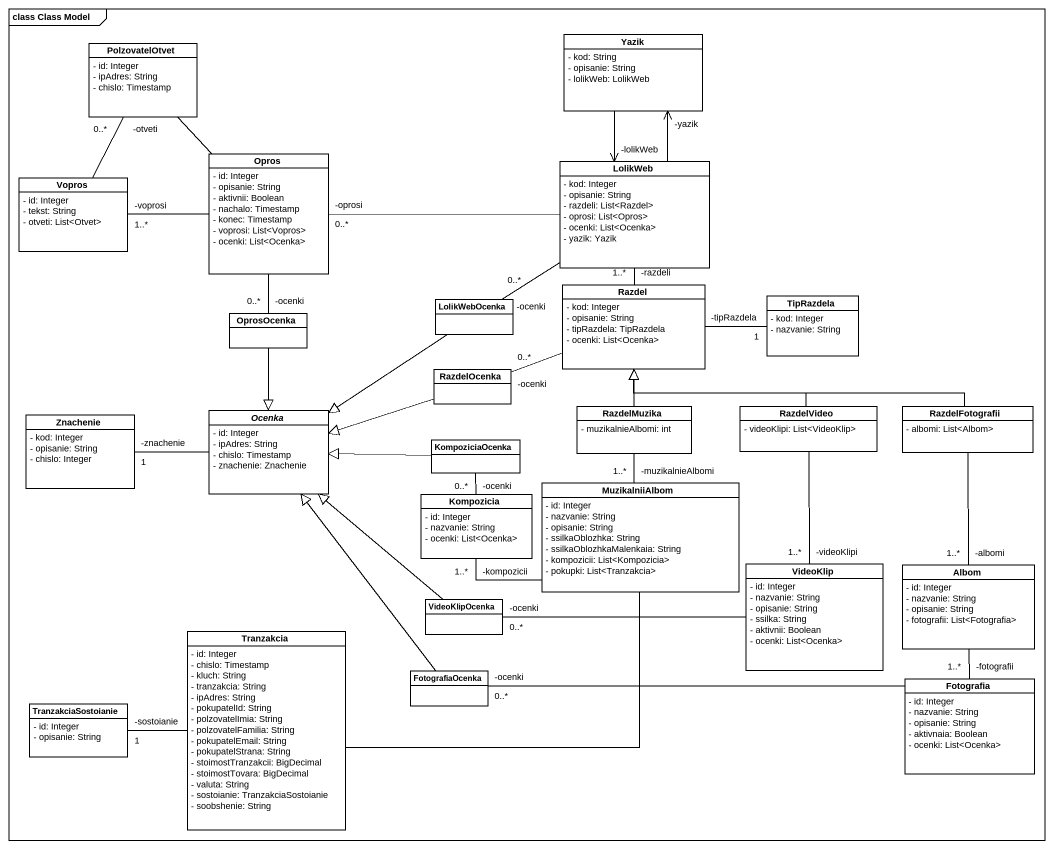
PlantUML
@startuml
mainframe class Class Model
hide circle
hide empty members
skinparam classAttributeIconSize 0
class PolzovatelOtvet {
  - id: Integer
  - ipAdres: String
  - chislo: Timestamp
}
class Yazik {
  - kod: String
  - opisanie: String
  - lolikWeb: LolikWeb
}
class Opros {
  - id: Integer
  - opisanie: String
  - aktivnii: Boolean
  - nachalo: Timestamp
  - konec: Timestamp
  - voprosi: List<Vopros>
  - ocenki: List<Ocenka>
}
class LolikWeb {
  - kod: Integer
  - opisanie: String
  - razdeli: List<Razdel>
  - oprosi: List<Opros>
  - ocenki: List<Ocenka>
  - yazik: Yazik
}
class Vopros {
  - id: Integer
  - tekst: String
  - otveti: List<Otvet>
}
class OprosOcenka
class LolikWebOcenka
class Razdel {
  - kod: Integer
  - opisanie: String
  - tipRazdela: TipRazdela
  - ocenki: List<Ocenka>
}
class TipRazdela {
  - kod: Integer
  - nazvanie: String
}
class RazdelOcenka
class Znachenie {
  - kod: Integer
  - opisanie: String
  - chislo: Integer
}
abstract class Ocenka {
  - id: Integer
  - ipAdres: String
  - chislo: Timestamp
  - znachenie: Znachenie
}
class RazdelMuzika {
  - muzikalnieAlbomi: int
}
class RazdelVideo {
  - videoKlipi: List<VideoKlip>
}
class RazdelFotografii {
  - albomi: List<Albom>
}
class KompoziciaOcenka
class Kompozicia {
  - id: Integer
  - nazvanie: String
  - ocenki: List<Ocenka>
}
class MuzikalniiAlbom {
  - id: Integer
  - nazvanie: String
  - opisanie: String
  - ssilkaOblozhka: String
  - ssilkaOblozhkaMalenkaia: String
  - kompozicii: List<Kompozicia>
  - pokupki: List<Tranzakcia>
}
class VideoKlip {
  - id: Integer
  - nazvanie: String
  - opisanie: String
  - ssilka: String
  - aktivnii: Boolean
  - ocenki: List<Ocenka>
}
class Albom {
  - id: Integer
  - nazvanie: String
  - opisanie: String
  - fotografii: List<Fotografia>
}
class VideoKlipOcenka
class Tranzakcia {
  - id: Integer
  - chislo: Timestamp
  - kluch: String
  - tranzakcia: String
  - ipAdres: String
  - pokupatelId: String
  - polzovatelImia: String
  - polzovatelFamilia: String
  - pokupatelEmail: String
  - pokupatelStrana: String
  - stoimostTranzakcii: BigDecimal
  - stoimostTovara: BigDecimal
  - valuta: String
  - sostoianie: TranzakciaSostoianie
  - soobshenie: String
}
class TranzakciaSostoianie {
  - id: Integer
  - opisanie: String
}
class FotografiaOcenka
class Fotografia {
  - id: Integer
  - nazvanie: String
  - opisanie: String
  - aktivnaia: Boolean
  - ocenki: List<Ocenka>
}
Yazik --> "-lolikWeb" LolikWeb
Opros -up- PolzovatelOtvet
Opros -left- "-voprosi\n1..*" Vopros
Opros -- "-ocenki\n0..*" OprosOcenka
LolikWeb -up-> "-yazik" Yazik
LolikWeb -left- "-oprosi\n0..*" Opros
LolikWeb -- "-ocenki\n0..*" LolikWebOcenka
LolikWeb -- "-razdeli\n1..*" Razdel
Vopros -up- "-otveti\n0..*" PolzovatelOtvet
OprosOcenka --|> Ocenka
LolikWebOcenka --|> Ocenka
Razdel -right- "-tipRazdela\n1" TipRazdela
Razdel -left- "-ocenki\n0..*" RazdelOcenka
RazdelOcenka -left-|> Ocenka
Ocenka -left- "-znachenie\n1" Znachenie
RazdelMuzika -up-|> Razdel
RazdelVideo -left-|> Razdel
RazdelVideo -- "-videoKlipi\n1..*" VideoKlip
RazdelFotografii -left-|> Razdel
RazdelFotografii -- "-albomi\n1..*" Albom
KompoziciaOcenka -left-|> Ocenka
Kompozicia -up- "-ocenki\n0..*" KompoziciaOcenka
MuzikalniiAlbom "-muzikalnieAlbomi\n1..*" -up- RazdelMuzika
MuzikalniiAlbom -left- "-kompozicii\n1..*" Kompozicia
MuzikalniiAlbom -left- Tranzakcia
VideoKlip -left- "-ocenki\n0..*" VideoKlipOcenka
Albom -- "-fotografii\n1..*" Fotografia
VideoKlipOcenka -up-|> Ocenka
Tranzakcia -left- "-sostoianie\n1" TranzakciaSostoianie
FotografiaOcenka -up-|> Ocenka
Fotografia -left- "-ocenki\n0..*" FotografiaOcenka
@enduml
